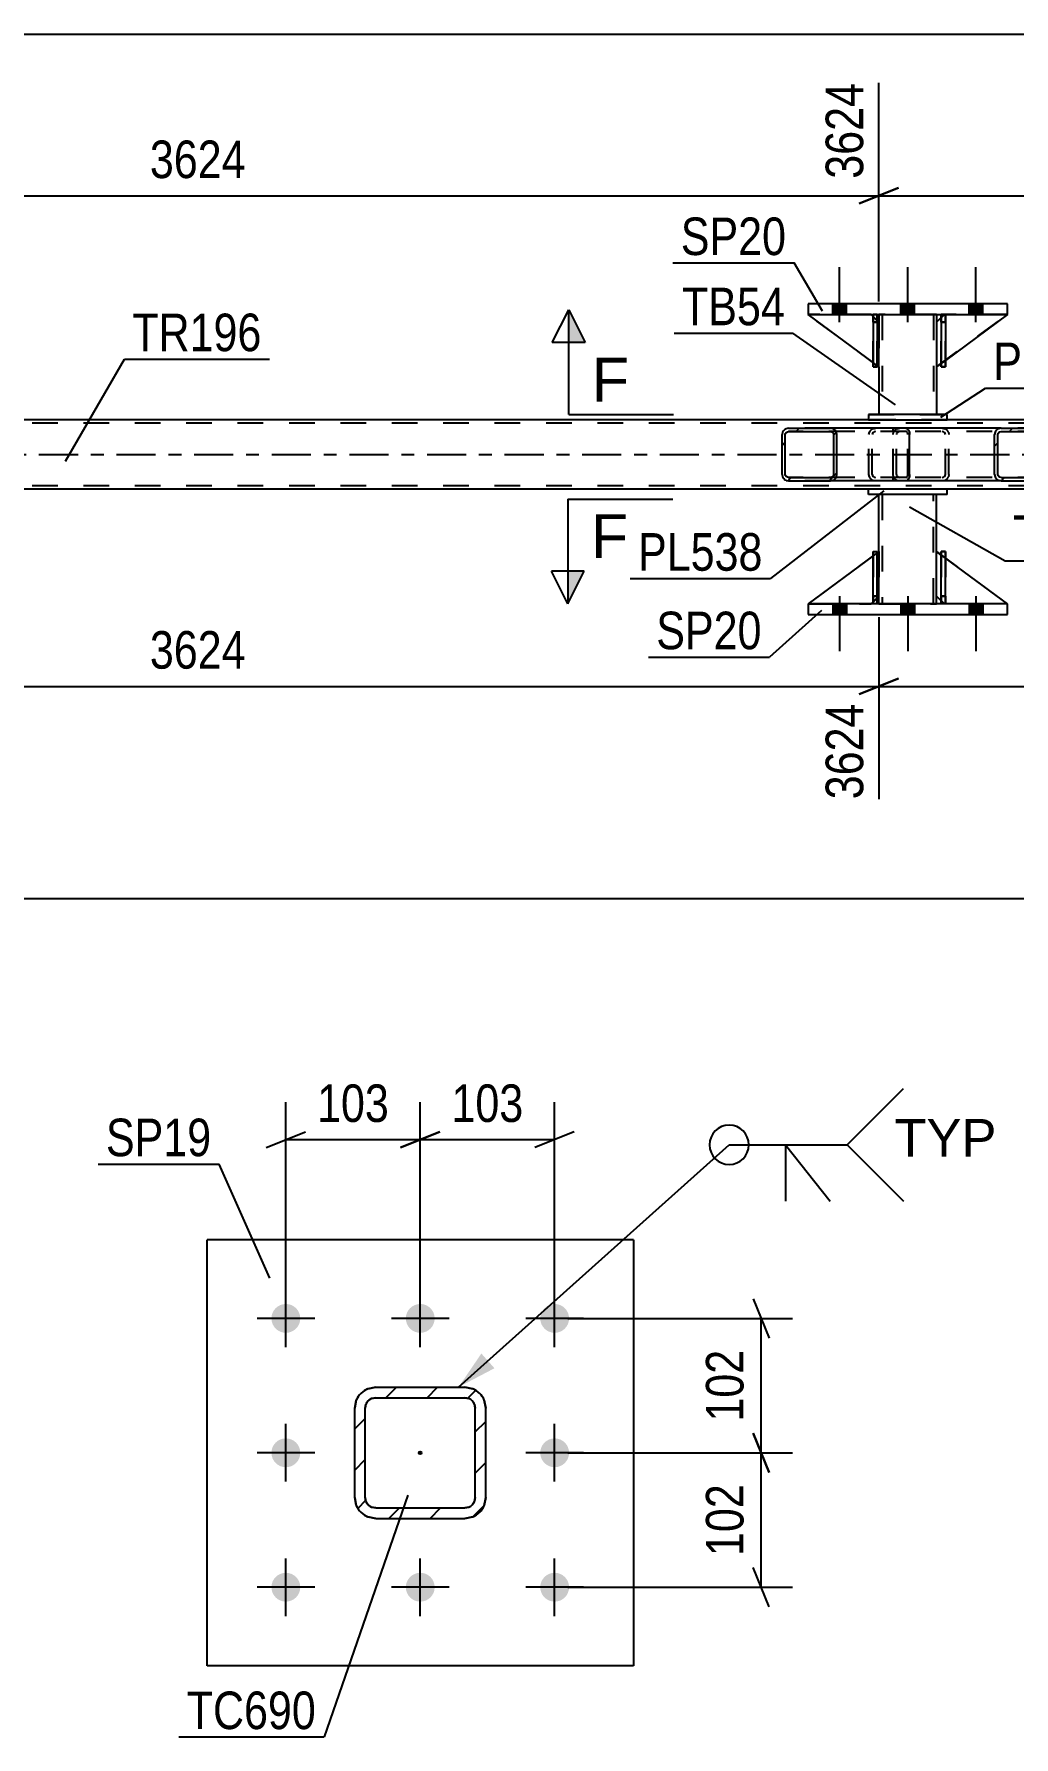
# Model space of a CAD drawing. Header units: millimetres. Extents: x 0 to 841, y 0 to 594.
# Drawn here: x 93.6 to 168.3, y 144.6 to 274.5 of the extents above; entities that cross this region are included whole.
import ezdxf

# ---------------------------------------------------------------- set-up
doc = ezdxf.new("R2010")
doc.units = ezdxf.units.MM
doc.linetypes.add('DXK_LINE_DOT2', pattern=[3.9198, 1.9599, -1.9599])
doc.linetypes.add('DXK_LINE_DOT3', pattern=[5.9187, 2.979, -0.9799, 0.9799, -0.9799])
doc.styles.add('Arial', font='ARIAL.TTF', dxfattribs={"height": 0.2})
doc.styles.add('Arial Narrow', font='ARIALN.TTF', dxfattribs={"height": 0.2})

# ---------------------------------------------------------------- blocks, each defined once
blk = doc.blocks.new('Part-318885195-5683 - 5425')
at = {"color": 7, "linetype": 'DXK_LINE_DOT2'}
for p, q in [((158.04, 235), (152.64, 231)), ((158.04, 231.6), (158.04, 235)), ((158.04, 235), (158.04, 231.6)), ((157.44, 231), (158.04, 231.6)), ((158.04, 231.6), (157.44, 231)), ((158.04, 231.6), (158.04, 231.6)), ((152.64, 231), (157.44, 231))]:
    blk.add_line(p, q, dxfattribs=at)
blk = doc.blocks.new('Part-318885195-5685 - 5425')
at = {"color": 2, "linetype": 'Continuous'}
for p, q in [((157.59, 231), (157.59, 235)), ((157.59, 235), (157.91, 235)), ((157.91, 231), (157.91, 235)), ((157.59, 231), (157.59, 231)), ((157.91, 231), (157.59, 231))]:
    blk.add_line(p, q, dxfattribs=at)
at = {"color": 7, "linetype": 'DXK_LINE_DOT2'}
for p, q in [((157.59, 235), (157.59, 231.6)), ((157.91, 231.6), (157.91, 235)), ((157.59, 231.6), (157.59, 231)), ((157.59, 231.6), (157.91, 231.6)), ((157.91, 231), (157.91, 231.6)), ((157.91, 231), (157.91, 231))]:
    blk.add_line(p, q, dxfattribs=at)
blk = doc.blocks.new('Part-318885195-5540 - 5425')
at = {"linetype": 'Continuous'}
h = blk.add_hatch(dxfattribs=at)
h.set_pattern_fill('', scale=0.7, style=0, pattern_type=0)
h.set_pattern_definition([(45, (171.0746, 244.1008), (-1.57154, 1.57154), [])])
h.paths.add_polyline_path([(171.11, 243.92), (171.07, 244.1), (170.96, 244.26), (170.8, 244.36), (170.6, 244.4), (167.37, 244.4), (167.17, 244.36), (167.01, 244.26), (166.9, 244.1), (166.86, 243.92), (166.86, 240.88), (166.9, 240.69), (167.01, 240.54), (167.17, 240.43), (167.37, 240.4), (170.6, 240.4), (170.8, 240.43), (170.96, 240.54), (171.07, 240.69), (171.11, 240.88)])
h.paths.add_polyline_path([(170.84, 240.79), (170.78, 240.71), (170.7, 240.66), (170.6, 240.64), (167.37, 240.64), (167.27, 240.66), (167.19, 240.71), (167.13, 240.79), (167.11, 240.88), (167.11, 243.92), (167.13, 244.01), (167.19, 244.09), (167.27, 244.14), (167.37, 244.16), (170.6, 244.16), (170.7, 244.14), (170.78, 244.09), (170.84, 244.01), (170.86, 243.92), (170.86, 240.88)])
at = {"color": 7, "linetype": 'DXK_LINE_DOT2'}
for p, q in [((159.44, 244.36), (159.63, 244.4)), ((159.53, 244.14), (159.45, 244.09)), ((159.63, 244.16), (159.53, 244.14)), ((160.11, 244.4), (159.63, 244.4)), ((170.6, 244.16), (159.63, 244.16)), ((162.87, 244.4), (163.06, 244.36)), ((162.96, 244.14), (162.87, 244.16)), ((163.05, 244.09), (162.96, 244.14)), ((170.6, 244.4), (167.37, 244.4)), ((159.12, 243.92), (159.16, 244.1)), ((159.12, 240.88), (159.12, 243.92)), ((159.39, 244.01), (159.38, 243.92)), ((159.38, 240.88), (159.38, 243.92)), ((159.45, 244.09), (159.39, 244.01)), ((163.1, 244.01), (163.05, 244.09)), ((163.12, 243.92), (163.1, 244.01)), ((163.12, 240.88), (163.12, 243.92)), ((163.34, 244.1), (163.38, 243.92)), ((163.38, 240.88), (163.38, 243.92)), ((159.16, 240.69), (159.12, 240.88)), ((159.38, 240.88), (159.39, 240.79)), ((159.39, 240.79), (159.45, 240.71)), ((159.63, 240.4), (159.44, 240.43)), ((159.45, 240.71), (159.53, 240.66)), ((159.53, 240.66), (159.63, 240.64)), ((170.6, 240.64), (159.63, 240.64)), ((160.11, 240.4), (159.63, 240.4)), ((162.87, 240.64), (162.96, 240.66)), ((163.06, 240.43), (162.87, 240.4)), ((162.96, 240.66), (163.05, 240.71)), ((163.05, 240.71), (163.1, 240.79)), ((163.1, 240.79), (163.12, 240.88)), ((163.38, 240.88), (163.34, 240.69)), ((167.37, 240.4), (170.6, 240.4))]:
    blk.add_line(p, q, dxfattribs=at)
at = {"color": 2, "linetype": 'Continuous'}
for p, q in [((167.37, 244.4), (160.11, 244.4)), ((167.37, 244.4), (167.17, 244.36)), ((167.19, 244.09), (167.27, 244.14)), ((167.27, 244.14), (167.37, 244.16)), ((167.37, 244.4), (170.6, 244.4)), ((167.37, 244.16), (170.6, 244.16)), ((170.8, 244.36), (170.6, 244.4)), ((170.6, 244.16), (170.7, 244.14)), ((170.7, 244.14), (170.78, 244.09)), ((166.9, 244.1), (166.86, 243.92)), ((166.86, 240.88), (166.86, 243.92)), ((167.11, 243.92), (167.13, 244.01)), ((167.11, 240.88), (167.11, 243.92)), ((167.13, 244.01), (167.19, 244.09)), ((170.78, 244.09), (170.84, 244.01)), ((170.84, 244.01), (170.86, 243.92)), ((170.86, 240.88), (170.86, 243.92)), ((171.11, 243.92), (171.07, 244.1)), ((171.11, 240.88), (171.11, 243.92)), ((167.37, 240.4), (160.11, 240.4)), ((166.86, 240.88), (166.9, 240.69)), ((167.13, 240.79), (167.11, 240.88)), ((167.19, 240.71), (167.13, 240.79)), ((167.17, 240.43), (167.37, 240.4)), ((167.27, 240.66), (167.19, 240.71)), ((167.37, 240.64), (167.27, 240.66)), ((167.37, 240.64), (170.6, 240.64)), ((167.37, 240.4), (170.6, 240.4)), ((170.7, 240.66), (170.6, 240.64)), ((170.6, 240.4), (170.8, 240.43)), ((170.78, 240.71), (170.7, 240.66)), ((170.84, 240.79), (170.78, 240.71)), ((170.86, 240.88), (170.84, 240.79)), ((171.07, 240.69), (171.11, 240.88))]:
    blk.add_line(p, q, dxfattribs=at)
at = {"color": 7, "linetype": 'DXK_LINE_DOT2'}
for centre, start, end in [((159.61, 243.9), 110.7583, 155.68), ((162.89, 243.9), 24.32, 69.2417), ((159.61, 240.9), 204.32, 249.2417), ((162.89, 240.9), 290.7583, 335.68)]:
    blk.add_arc(centre, 0.496, start, end, dxfattribs=at)
at = {"color": 2, "linetype": 'Continuous'}
for centre, start, end in [((167.35, 243.9), 110.7583, 155.68), ((170.62, 243.9), 24.32, 69.2417), ((167.35, 240.9), 204.32, 249.2417), ((170.62, 240.9), 290.7583, 335.68)]:
    blk.add_arc(centre, 0.496, start, end, dxfattribs=at)
blk = doc.blocks.new('Part-318885195-5659 - 5425')
at = {"color": 2, "linetype": 'Continuous'}
for p, q in [((157.91, 253.08), (157.59, 253.08)), ((157.59, 253.08), (157.59, 249.08)), ((157.91, 253.08), (157.91, 253.08)), ((157.91, 253.08), (157.91, 249.08)), ((157.91, 249.08), (157.59, 249.08))]:
    blk.add_line(p, q, dxfattribs=at)
at = {"color": 7, "linetype": 'DXK_LINE_DOT2'}
for p, q in [((157.59, 252.48), (157.59, 253.08)), ((157.91, 252.48), (157.59, 252.48)), ((157.59, 252.48), (157.59, 249.08)), ((157.91, 252.48), (157.91, 253.08)), ((157.91, 253.08), (157.91, 253.08)), ((157.91, 249.08), (157.91, 252.48))]:
    blk.add_line(p, q, dxfattribs=at)
blk = doc.blocks.new('Bolt-318885195-5491 - 5425')
at = {"linetype": 'Continuous'}
for points in [[(154.52, 253.08), (155.56, 253.08), (155.56, 253.88), (154.52, 253.88)], [(154.52, 253.08), (155.56, 253.08), (155.56, 253.88), (154.52, 253.88)], [(154.52, 253.08), (155.56, 253.08), (155.56, 253.88), (154.52, 253.88)], [(159.72, 253.08), (160.76, 253.08), (160.76, 253.88), (159.72, 253.88)], [(159.72, 253.08), (160.76, 253.08), (160.76, 253.88), (159.72, 253.88)], [(164.92, 253.08), (165.96, 253.08), (165.96, 253.88), (164.92, 253.88)], [(164.92, 253.08), (165.96, 253.08), (165.96, 253.88), (164.92, 253.88)], [(164.92, 253.08), (165.96, 253.08), (165.96, 253.88), (164.92, 253.88)]]:
    blk.add_hatch(color=1, dxfattribs=at).paths.add_polyline_path(points)
at = {"color": 1, "linetype": 'Continuous'}
for p, q in [((155.04, 252.48), (155.04, 256.68)), ((155.04, 252.48), (155.04, 256.68)), ((155.04, 252.48), (155.04, 256.68)), ((160.24, 252.48), (160.24, 256.68)), ((160.24, 252.48), (160.24, 256.68)), ((165.44, 252.48), (165.44, 256.68)), ((165.44, 252.48), (165.44, 256.68)), ((165.44, 252.48), (165.44, 256.68)), ((154.52, 253.08), (154.52, 253.88)), ((154.52, 253.08), (154.52, 253.88)), ((154.52, 253.08), (154.52, 253.88)), ((155.56, 253.08), (155.56, 253.88)), ((155.56, 253.08), (155.56, 253.88)), ((155.56, 253.08), (155.56, 253.88)), ((159.72, 253.08), (159.72, 253.88)), ((159.72, 253.08), (159.72, 253.88)), ((160.76, 253.08), (160.76, 253.88)), ((160.76, 253.08), (160.76, 253.88)), ((164.92, 253.08), (164.92, 253.88)), ((164.92, 253.08), (164.92, 253.88)), ((164.92, 253.08), (164.92, 253.88)), ((165.96, 253.08), (165.96, 253.88)), ((165.96, 253.08), (165.96, 253.88)), ((165.96, 253.08), (165.96, 253.88))]:
    blk.add_line(p, q, dxfattribs=at)
blk = doc.blocks.new('Bolt-318885195-5492 - 5425')
at = {"linetype": 'Continuous'}
for points in [[(155.56, 231), (154.52, 231), (154.52, 230.2), (155.56, 230.2)], [(155.56, 231), (154.52, 231), (154.52, 230.2), (155.56, 230.2)], [(155.56, 231), (154.52, 231), (154.52, 230.2), (155.56, 230.2)], [(160.76, 231), (159.72, 231), (159.72, 230.2), (160.76, 230.2)], [(160.76, 231), (159.72, 231), (159.72, 230.2), (160.76, 230.2)], [(165.96, 231), (164.92, 231), (164.92, 230.2), (165.96, 230.2)], [(165.96, 231), (164.92, 231), (164.92, 230.2), (165.96, 230.2)], [(165.96, 231), (164.92, 231), (164.92, 230.2), (165.96, 230.2)]]:
    blk.add_hatch(color=1, dxfattribs=at).paths.add_polyline_path(points)
at = {"color": 1, "linetype": 'Continuous'}
for p, q in [((155.04, 231.6), (155.04, 227.4)), ((155.04, 231.6), (155.04, 227.4)), ((155.04, 231.6), (155.04, 227.4)), ((160.24, 231.6), (160.24, 227.4)), ((160.24, 231.6), (160.24, 227.4)), ((165.44, 231.6), (165.44, 227.4)), ((165.44, 231.6), (165.44, 227.4)), ((165.44, 231.6), (165.44, 227.4)), ((154.52, 231), (154.52, 230.2)), ((154.52, 231), (154.52, 230.2)), ((154.52, 231), (154.52, 230.2)), ((155.56, 231), (155.56, 230.2)), ((155.56, 231), (155.56, 230.2)), ((155.56, 231), (155.56, 230.2)), ((159.72, 231), (159.72, 230.2)), ((159.72, 231), (159.72, 230.2)), ((160.76, 231), (160.76, 230.2)), ((160.76, 231), (160.76, 230.2)), ((164.92, 231), (164.92, 230.2)), ((164.92, 231), (164.92, 230.2)), ((164.92, 231), (164.92, 230.2)), ((165.96, 231), (165.96, 230.2)), ((165.96, 231), (165.96, 230.2)), ((165.96, 231), (165.96, 230.2))]:
    blk.add_line(p, q, dxfattribs=at)
blk = doc.blocks.new('Part-318885195-5501 - 5425')
at = {"color": 2, "linetype": 'Continuous'}
for p, q in [((157.24, 245.04), (64.39, 245.04)), ((327.5, 245.04), (163.24, 245.04)), ((157.24, 239.76), (64.39, 239.76)), ((327.5, 239.76), (163.24, 239.76))]:
    blk.add_line(p, q, dxfattribs=at)
at = {"color": 7, "linetype": 'DXK_LINE_DOT2'}
for p, q in [((726.5, 244.8), (64.39, 244.8)), ((163.24, 245.04), (157.24, 245.04)), ((726.5, 240), (64.39, 240)), ((163.24, 239.76), (157.24, 239.76))]:
    blk.add_line(p, q, dxfattribs=at)
at = {"color": 7, "linetype": 'DXK_LINE_DOT3'}
blk.add_line((64.39, 242.4), (726.5, 242.4), dxfattribs=at)
blk = doc.blocks.new('Part-318885195-5661 - 5425')
at = {"color": 7, "linetype": 'DXK_LINE_DOT2'}
for p, q in [((157.59, 252.48), (157.59, 253.08)), ((157.59, 253.08), (157.59, 253.08)), ((157.59, 253.08), (157.59, 249.08)), ((157.91, 253.08), (157.59, 253.08)), ((157.59, 249.08), (157.59, 252.48)), ((157.59, 252.48), (157.91, 252.48)), ((157.91, 252.48), (157.91, 253.08)), ((157.91, 249.08), (157.91, 253.08)), ((157.91, 252.48), (157.91, 249.08)), ((157.59, 249.08), (157.91, 249.08))]:
    blk.add_line(p, q, dxfattribs=at)
blk = doc.blocks.new('Part-318885195-5655 - 5425')
at = {"color": 7, "linetype": 'DXK_LINE_DOT2'}
for p, q in [((163.04, 253.08), (162.44, 252.48)), ((162.44, 249.08), (167.84, 253.08)), ((162.44, 252.48), (162.44, 249.08)), ((167.84, 253.08), (163.04, 253.08))]:
    blk.add_line(p, q, dxfattribs=at)
blk = doc.blocks.new('Part-318885195-5541 - 5425')
at = {"linetype": 'Continuous'}
h = blk.add_hatch(dxfattribs=at)
h.set_pattern_fill('', scale=0.7, style=0, pattern_type=0)
h.set_pattern_definition([(45, (154.8004, 244.1008), (-1.57154, 1.57154), [])])
h.paths.add_polyline_path([(154.84, 243.92), (154.8, 244.1), (154.69, 244.26), (154.53, 244.36), (154.34, 244.4), (151.15, 244.4), (150.96, 244.36), (150.8, 244.26), (150.69, 244.1), (150.65, 243.92), (150.65, 240.88), (150.69, 240.69), (150.8, 240.54), (150.96, 240.43), (151.15, 240.4), (154.34, 240.4), (154.53, 240.43), (154.69, 240.54), (154.8, 240.69), (154.84, 240.88)])
h.paths.add_polyline_path([(154.57, 240.79), (154.51, 240.71), (154.43, 240.66), (154.34, 240.64), (151.15, 240.64), (151.06, 240.66), (150.97, 240.71), (150.92, 240.79), (150.9, 240.88), (150.9, 243.92), (150.92, 244.01), (150.97, 244.09), (151.06, 244.14), (151.15, 244.16), (154.34, 244.16), (154.43, 244.14), (154.51, 244.09), (154.57, 244.01), (154.59, 243.92), (154.59, 240.88)])
at = {"color": 2, "linetype": 'Continuous'}
for p, q in [((151.15, 244.4), (150.96, 244.36)), ((150.97, 244.09), (151.06, 244.14)), ((151.06, 244.14), (151.15, 244.16)), ((151.15, 244.4), (154.34, 244.4)), ((151.15, 244.16), (154.34, 244.16)), ((160.11, 244.4), (154.34, 244.4)), ((154.53, 244.36), (154.34, 244.4)), ((154.34, 244.16), (154.43, 244.14)), ((154.43, 244.14), (154.51, 244.09)), ((160.11, 244.4), (160.22, 244.36)), ((160.22, 244.36), (160.3, 244.26)), ((160.3, 244.26), (160.36, 244.1)), ((150.69, 244.1), (150.65, 243.92)), ((150.65, 240.88), (150.65, 243.92)), ((150.9, 243.92), (150.92, 244.01)), ((150.9, 240.88), (150.9, 243.92)), ((150.92, 244.01), (150.97, 244.09)), ((154.51, 244.09), (154.57, 244.01)), ((154.57, 244.01), (154.59, 243.92)), ((154.59, 240.88), (154.59, 243.92)), ((154.84, 243.92), (154.8, 244.1)), ((154.84, 240.88), (154.84, 243.92)), ((160.36, 244.1), (160.38, 243.92)), ((160.38, 240.88), (160.38, 243.92)), ((150.65, 240.88), (150.69, 240.69)), ((150.92, 240.79), (150.9, 240.88)), ((150.97, 240.71), (150.92, 240.79)), ((150.96, 240.43), (151.15, 240.4)), ((151.06, 240.66), (150.97, 240.71)), ((151.15, 240.64), (151.06, 240.66)), ((151.15, 240.64), (154.34, 240.64)), ((151.15, 240.4), (154.34, 240.4)), ((154.43, 240.66), (154.34, 240.64)), ((154.34, 240.4), (154.53, 240.43)), ((160.11, 240.4), (154.34, 240.4)), ((154.51, 240.71), (154.43, 240.66)), ((154.57, 240.79), (154.51, 240.71)), ((154.59, 240.88), (154.57, 240.79)), ((154.8, 240.69), (154.84, 240.88)), ((160.22, 240.43), (160.11, 240.4)), ((160.3, 240.54), (160.22, 240.43)), ((160.36, 240.69), (160.3, 240.54)), ((160.38, 240.88), (160.36, 240.69))]:
    blk.add_line(p, q, dxfattribs=at)
at = {"color": 7, "linetype": 'DXK_LINE_DOT2'}
for p, q in [((154.34, 244.4), (151.15, 244.4)), ((160.11, 244.16), (151.15, 244.16)), ((157.59, 244.36), (157.78, 244.4)), ((157.68, 244.14), (157.6, 244.09)), ((157.78, 244.16), (157.68, 244.14)), ((159.12, 244.16), (159.12, 244.4)), ((160.16, 244.14), (160.11, 244.16)), ((160.21, 244.09), (160.16, 244.14)), ((157.27, 243.92), (157.31, 244.1)), ((157.27, 240.88), (157.27, 243.92)), ((157.55, 244.01), (157.53, 243.92)), ((157.53, 240.88), (157.53, 243.92)), ((157.6, 244.09), (157.55, 244.01)), ((160.24, 244.01), (160.21, 244.09)), ((160.25, 243.92), (160.24, 244.01)), ((160.25, 240.88), (160.25, 243.92)), ((160.11, 240.64), (151.15, 240.64)), ((154.34, 240.4), (151.15, 240.4)), ((157.31, 240.69), (157.27, 240.88)), ((157.53, 240.88), (157.55, 240.79)), ((157.55, 240.79), (157.6, 240.71)), ((157.78, 240.4), (157.59, 240.43)), ((157.6, 240.71), (157.68, 240.66)), ((157.68, 240.66), (157.78, 240.64)), ((159.12, 240.4), (159.12, 240.64)), ((160.11, 240.64), (160.16, 240.66)), ((160.16, 240.66), (160.21, 240.71)), ((160.21, 240.71), (160.24, 240.79)), ((160.24, 240.79), (160.25, 240.88))]:
    blk.add_line(p, q, dxfattribs=at)
at = {"color": 2, "linetype": 'Continuous'}
for centre, start, end in [((151.14, 243.9), 111.1941, 156.1506), ((154.35, 243.9), 23.8494, 68.8059), ((151.14, 240.89), 203.8494, 248.8059), ((154.35, 240.89), 291.1941, 336.1506)]:
    blk.add_arc(centre, 0.492, start, end, dxfattribs=at)
at = {"color": 7, "linetype": 'DXK_LINE_DOT2'}
for centre, start, end in [((157.76, 243.9), 111.1941, 156.1506), ((157.76, 240.89), 203.8494, 248.8059)]:
    blk.add_arc(centre, 0.492, start, end, dxfattribs=at)
blk = doc.blocks.new('Part-318885195-5628 - 5425')
at = {"color": 2, "linetype": 'Continuous'}
for p, q in [((163.24, 245.44), (157.24, 245.44)), ((157.24, 245.44), (157.24, 245.04)), ((157.24, 245.04), (163.24, 245.04)), ((163.24, 245.04), (163.24, 245.44))]:
    blk.add_line(p, q, dxfattribs=at)
at = {"color": 7, "linetype": 'DXK_LINE_DOT2'}
for p, q in [((157.24, 245.44), (163.24, 245.44)), ((157.24, 245.04), (163.24, 245.04))]:
    blk.add_line(p, q, dxfattribs=at)
blk = doc.blocks.new('Part-318885195-5633 - 5425')
at = {"color": 2, "linetype": 'Continuous'}
for p, q in [((158.04, 253.08), (158.04, 252.48)), ((162.44, 253.08), (162.44, 252.48)), ((158.04, 249.08), (158.04, 245.44)), ((162.44, 249.08), (162.44, 245.44))]:
    blk.add_line(p, q, dxfattribs=at)
at = {"color": 7, "linetype": 'DXK_LINE_DOT2'}
for p, q in [((162.44, 253.08), (158.04, 253.08)), ((158.04, 252.48), (158.04, 249.08)), ((158.28, 253.08), (158.28, 245.44)), ((162.2, 253.08), (162.2, 245.44)), ((162.44, 252.48), (162.44, 249.08)), ((162.44, 245.44), (158.04, 245.44))]:
    blk.add_line(p, q, dxfattribs=at)
blk = doc.blocks.new('Part-318885195-5652 - 5425')
at = {"color": 7, "linetype": 'DXK_LINE_DOT2'}
for p, q in [((163.11, 235), (162.79, 235)), ((162.79, 231.6), (162.79, 235)), ((162.79, 235), (162.79, 231)), ((163.11, 235), (163.11, 231.6)), ((163.11, 231), (163.11, 235)), ((163.11, 231.6), (162.79, 231.6)), ((162.79, 231), (162.79, 231.6)), ((163.11, 231.6), (163.11, 231)), ((163.11, 231), (162.79, 231)), ((163.11, 231), (163.11, 231))]:
    blk.add_line(p, q, dxfattribs=at)
blk = doc.blocks.new('Part-318885195-5653 - 5425')
at = {"color": 7, "linetype": 'DXK_LINE_DOT2'}
for p, q in [((157.59, 235), (157.91, 235)), ((157.59, 231.6), (157.59, 235)), ((157.59, 235), (157.59, 231)), ((157.91, 235), (157.91, 231.6)), ((157.91, 231), (157.91, 234.9)), ((157.91, 231.6), (157.59, 231.6)), ((157.59, 231), (157.59, 231.6)), ((157.91, 231.6), (157.91, 231)), ((157.91, 231), (157.59, 231)), ((157.91, 231), (157.91, 231))]:
    blk.add_line(p, q, dxfattribs=at)
blk = doc.blocks.new('Part-318885195-5654 - 5425')
at = {"color": 2, "linetype": 'Continuous'}
for p, q in [((162.79, 252.83), (162.44, 252.48)), ((162.44, 252.48), (162.44, 249.08)), ((167.84, 253.08), (163.11, 249.58)), ((162.79, 249.34), (162.44, 249.08))]:
    blk.add_line(p, q, dxfattribs=at)
at = {"color": 7, "linetype": 'DXK_LINE_DOT2'}
for p, q in [((163.04, 253.08), (162.79, 252.83)), ((167.84, 253.08), (163.04, 253.08)), ((163.11, 249.58), (162.79, 249.34))]:
    blk.add_line(p, q, dxfattribs=at)
blk = doc.blocks.new('Part-318885195-5656 - 5425')
at = {"color": 2, "linetype": 'Continuous'}
for p, q in [((157.59, 249.41), (152.64, 253.08)), ((157.59, 252.92), (157.44, 253.08)), ((158.04, 252.48), (157.91, 252.6)), ((158.04, 252.48), (158.04, 252.48)), ((158.04, 249.08), (158.04, 252.48)), ((157.91, 249.17), (158.04, 249.08)), ((158.04, 249.08), (158.04, 249.08))]:
    blk.add_line(p, q, dxfattribs=at)
at = {"color": 7, "linetype": 'DXK_LINE_DOT2'}
for p, q in [((157.44, 253.08), (152.64, 253.08)), ((157.44, 253.08), (158.04, 252.48)), ((157.91, 252.6), (157.59, 252.92)), ((158.04, 252.48), (158.04, 249.08)), ((157.91, 249.17), (157.59, 249.41))]:
    blk.add_line(p, q, dxfattribs=at)
blk = doc.blocks.new('Part-318885195-5657 - 5425')
at = {"color": 7, "linetype": 'DXK_LINE_DOT2'}
for p, q in [((158.04, 249.08), (152.64, 253.08)), ((152.64, 253.08), (157.44, 253.08)), ((157.44, 253.08), (158.04, 252.48)), ((158.04, 252.48), (157.44, 253.08)), ((158.04, 252.48), (158.04, 249.08)), ((158.04, 252.48), (158.04, 252.48)), ((158.04, 252.48), (158.04, 249.08))]:
    blk.add_line(p, q, dxfattribs=at)
blk = doc.blocks.new('Part-318885195-5658 - 5425')
at = {"color": 2, "linetype": 'Continuous'}
for p, q in [((163.11, 253.08), (162.79, 253.08)), ((162.79, 253.08), (162.79, 249.08)), ((163.11, 253.08), (163.11, 253.08)), ((163.11, 253.08), (163.11, 249.08)), ((163.11, 249.08), (162.79, 249.08))]:
    blk.add_line(p, q, dxfattribs=at)
at = {"color": 7, "linetype": 'DXK_LINE_DOT2'}
for p, q in [((162.79, 252.48), (162.79, 253.08)), ((163.11, 252.48), (162.79, 252.48)), ((162.79, 252.48), (162.79, 249.08)), ((163.11, 252.48), (163.11, 253.08)), ((163.11, 253.08), (163.11, 253.08)), ((163.11, 249.08), (163.11, 252.48))]:
    blk.add_line(p, q, dxfattribs=at)
blk = doc.blocks.new('Part-318885195-5660 - 5425')
at = {"color": 7, "linetype": 'DXK_LINE_DOT2'}
for p, q in [((162.79, 252.48), (162.79, 253.08)), ((162.79, 253.08), (162.79, 253.08)), ((162.79, 253.08), (162.79, 249.08)), ((163.11, 253.08), (162.79, 253.08)), ((162.79, 249.08), (162.79, 252.48)), ((162.79, 252.48), (163.11, 252.48)), ((163.11, 252.48), (163.11, 253.08)), ((163.11, 249.08), (163.11, 253.08)), ((163.11, 252.48), (163.11, 249.08)), ((162.79, 249.08), (163.11, 249.08))]:
    blk.add_line(p, q, dxfattribs=at)
blk = doc.blocks.new('Part-318885195-5666 - 5425')
at = {"color": 2, "linetype": 'Continuous'}
for p, q in [((158.04, 235), (158.04, 239.36)), ((162.44, 235), (162.44, 239.36)), ((158.04, 231), (158.04, 231.6)), ((162.44, 231), (162.44, 231.6))]:
    blk.add_line(p, q, dxfattribs=at)
at = {"color": 7, "linetype": 'DXK_LINE_DOT2'}
for p, q in [((162.44, 239.36), (158.04, 239.36)), ((158.28, 239.36), (158.28, 231)), ((162.2, 231), (162.2, 239.36)), ((158.04, 231.6), (158.04, 235)), ((162.44, 231.6), (162.44, 235)), ((158.04, 231), (162.44, 231))]:
    blk.add_line(p, q, dxfattribs=at)
blk = doc.blocks.new('Part-318885195-5671 - 5425')
at = {"color": 2, "linetype": 'Continuous'}
for p, q in [((163.24, 239.76), (157.24, 239.76)), ((157.24, 239.36), (157.24, 239.76)), ((163.24, 239.36), (157.24, 239.36)), ((163.24, 239.36), (163.24, 239.76))]:
    blk.add_line(p, q, dxfattribs=at)
blk = doc.blocks.new('Part-318885195-5674 - 5425')
at = {"color": 2, "linetype": 'Continuous'}
for p, q in [((162.44, 231.6), (162.44, 235)), ((162.79, 234.73), (162.44, 235)), ((167.84, 231), (163.11, 234.5)), ((162.79, 231.24), (162.44, 231.6))]:
    blk.add_line(p, q, dxfattribs=at)
at = {"color": 7, "linetype": 'DXK_LINE_DOT2'}
for p, q in [((163.11, 234.5), (162.79, 234.73)), ((163.04, 231), (162.79, 231.24)), ((167.84, 231), (163.04, 231)), ((167.84, 231), (167.84, 231)), ((167.84, 231), (167.84, 231))]:
    blk.add_line(p, q, dxfattribs=at)
blk = doc.blocks.new('Part-318885195-5677 - 5425')
at = {"color": 7, "linetype": 'DXK_LINE_DOT2'}
for p, q in [((162.44, 231.6), (162.44, 235)), ((162.44, 235), (167.84, 231)), ((163.04, 231), (162.44, 231.6)), ((167.84, 231), (163.04, 231))]:
    blk.add_line(p, q, dxfattribs=at)
blk = doc.blocks.new('Part-318885195-5680 - 5425')
at = {"color": 2, "linetype": 'Continuous'}
for p, q in [((157.59, 234.67), (152.64, 231)), ((158.04, 235), (157.91, 234.9)), ((158.04, 231.6), (158.04, 235)), ((158.04, 231.6), (157.91, 231.47)), ((158.04, 231.6), (158.04, 231.6)), ((157.59, 231.15), (157.44, 231))]:
    blk.add_line(p, q, dxfattribs=at)
at = {"color": 7, "linetype": 'DXK_LINE_DOT2'}
for p, q in [((157.91, 234.9), (157.59, 234.67)), ((158.04, 231.6), (158.04, 235)), ((158.04, 231.6), (157.44, 231)), ((157.91, 231.47), (157.59, 231.15)), ((152.64, 231), (157.44, 231))]:
    blk.add_line(p, q, dxfattribs=at)
blk = doc.blocks.new('Part-318885195-5684 - 5425')
at = {"color": 2, "linetype": 'Continuous'}
for p, q in [((162.79, 231), (162.79, 235)), ((162.79, 235), (163.11, 235)), ((163.11, 231), (163.11, 235)), ((162.79, 231), (162.79, 231)), ((163.11, 231), (162.79, 231))]:
    blk.add_line(p, q, dxfattribs=at)
at = {"color": 7, "linetype": 'DXK_LINE_DOT2'}
for p, q in [((162.79, 235), (162.79, 231.6)), ((163.11, 231.6), (163.11, 235)), ((162.79, 231.6), (162.79, 231)), ((162.79, 231.6), (163.11, 231.6)), ((163.11, 231), (163.11, 231.6)), ((163.11, 231), (163.11, 231))]:
    blk.add_line(p, q, dxfattribs=at)
blk = doc.blocks.new('Part-318885195-5719 - 5425')
at = {"color": 2, "linetype": 'Continuous'}
for p, q in [((152.64, 231), (152.64, 230.2)), ((167.84, 231), (152.64, 231)), ((152.64, 230.2), (167.84, 230.2)), ((167.84, 230.2), (167.84, 231))]:
    blk.add_line(p, q, dxfattribs=at)
blk = doc.blocks.new('Part-318885195-5724 - 5425')
at = {"color": 2, "linetype": 'Continuous'}
for p, q in [((167.84, 253.88), (152.64, 253.88)), ((152.64, 253.88), (152.64, 253.08)), ((167.84, 253.08), (167.84, 253.88)), ((152.64, 253.08), (167.84, 253.08))]:
    blk.add_line(p, q, dxfattribs=at)
blk = doc.blocks.new('Bolt-318885195-6182 - 6169')
at = {"linetype": 'Continuous'}
for points in [[(112.81, 175.42, -1), (112.81, 177.62, -1)], [(123.06, 175.42, -1), (123.06, 177.62, -1)], [(133.31, 175.42, -1), (133.31, 177.62, -1)], [(112.81, 165.17, -1), (112.81, 167.37, -1)], [(133.31, 165.17, -1), (133.31, 167.37, -1)], [(112.81, 154.92, -1), (112.81, 157.12, -1)], [(123.06, 154.92, -1), (123.06, 157.12, -1)], [(133.31, 154.92, -1), (133.31, 157.12, -1)]]:
    blk.add_hatch(color=1, dxfattribs=at).paths.add_polyline_path(points)
at = {"color": 1, "linetype": 'Continuous'}
for p, q in [((112.81, 174.32), (112.81, 178.72)), ((123.06, 174.32), (123.06, 178.72)), ((133.31, 174.32), (133.31, 178.72)), ((115.01, 176.52), (110.61, 176.52)), ((125.26, 176.52), (120.86, 176.52)), ((135.51, 176.52), (131.11, 176.52)), ((112.81, 164.07), (112.81, 168.47)), ((133.31, 164.07), (133.31, 168.47)), ((115.01, 166.27), (110.61, 166.27)), ((135.51, 166.27), (131.11, 166.27)), ((112.81, 153.82), (112.81, 158.22)), ((123.06, 153.82), (123.06, 158.22)), ((133.31, 153.82), (133.31, 158.22)), ((115.01, 156.02), (110.61, 156.02)), ((125.26, 156.02), (120.86, 156.02)), ((135.51, 156.02), (131.11, 156.02))]:
    blk.add_line(p, q, dxfattribs=at)
blk = doc.blocks.new('Part-318885195-6179 - 6169')
at = {"linetype": 'Continuous'}
h = blk.add_hatch(dxfattribs=at)
h.set_pattern_fill('', scale=0.7, style=0, pattern_type=0)
h.set_pattern_definition([(45, (127.0727, 161.3889), (-1.57154, 1.57154), [])])
h.paths.add_polyline_path([(126.46, 161.27), (127.07, 161.39), (127.59, 161.74), (127.94, 162.25), (128.06, 162.87), (128.06, 169.67), (127.94, 170.28), (127.59, 170.8), (127.07, 171.15), (126.46, 171.27), (119.66, 171.27), (119.05, 171.15), (118.53, 170.8), (118.18, 170.28), (118.06, 169.67), (118.06, 162.87), (118.18, 162.25), (118.53, 161.74), (119.05, 161.39), (119.66, 161.27)])
h.paths.add_polyline_path([(119.66, 162.07), (119.35, 162.13), (119.09, 162.3), (118.92, 162.56), (118.86, 162.87), (118.86, 169.67), (118.92, 169.97), (119.09, 170.23), (119.35, 170.41), (119.66, 170.47), (126.46, 170.47), (126.77, 170.41), (127.03, 170.23), (127.2, 169.97), (127.26, 169.67), (127.26, 162.87), (127.2, 162.56), (127.03, 162.3), (126.77, 162.13), (126.46, 162.07)])
blk.add_hatch(color=30, dxfattribs=at).paths.add_polyline_path([(123.06, 166.17, -1), (123.06, 166.37, -1)])
at = {"color": 7, "linetype": 'DXK_LINE_DOT2'}
for p, q in [((118.06, 169.67), (118.18, 170.28)), ((119.05, 171.15), (119.66, 171.27)), ((119.66, 170.47), (119.35, 170.41)), ((119.66, 171.27), (126.46, 171.27)), ((119.66, 170.47), (126.46, 170.47)), ((126.46, 171.27), (127.07, 171.15)), ((126.77, 170.41), (126.46, 170.47)), ((127.94, 170.28), (128.06, 169.67)), ((118.06, 162.87), (118.06, 169.67)), ((118.92, 169.97), (118.86, 169.67)), ((118.86, 162.87), (118.86, 169.67)), ((127.26, 169.67), (127.2, 169.97)), ((127.26, 162.87), (127.26, 169.67)), ((128.06, 162.87), (128.06, 169.67)), ((118.18, 162.25), (118.06, 162.87)), ((118.86, 162.87), (118.92, 162.56)), ((127.2, 162.56), (127.26, 162.87)), ((128.06, 162.87), (127.94, 162.25)), ((119.66, 161.27), (119.05, 161.39)), ((119.35, 162.13), (119.66, 162.07)), ((119.66, 162.07), (126.46, 162.07)), ((119.66, 161.27), (126.46, 161.27)), ((126.46, 162.07), (126.77, 162.13)), ((127.07, 161.39), (126.46, 161.27))]:
    blk.add_line(p, q, dxfattribs=at)
at = {"color": 2, "linetype": 'Continuous'}
for p, q in [((118.18, 170.28), (118.06, 169.67)), ((119.66, 171.27), (119.05, 171.15)), ((119.35, 170.41), (119.66, 170.47)), ((119.66, 171.27), (126.46, 171.27)), ((119.66, 170.47), (126.46, 170.47)), ((127.07, 171.15), (126.46, 171.27)), ((126.46, 170.47), (126.77, 170.41)), ((128.06, 169.67), (127.94, 170.28)), ((118.06, 162.87), (118.06, 169.67)), ((118.86, 169.67), (118.92, 169.97)), ((118.86, 162.87), (118.86, 169.67)), ((127.2, 169.97), (127.26, 169.67)), ((127.26, 162.87), (127.26, 169.67)), ((128.06, 162.87), (128.06, 169.67)), ((118.06, 162.87), (118.18, 162.25)), ((118.92, 162.56), (118.86, 162.87)), ((127.26, 162.87), (127.2, 162.56)), ((127.94, 162.25), (128.06, 162.87)), ((119.05, 161.39), (119.66, 161.27)), ((119.66, 162.07), (119.35, 162.13)), ((119.66, 162.07), (126.46, 162.07)), ((119.66, 161.27), (126.46, 161.27)), ((126.77, 162.13), (126.46, 162.07)), ((126.46, 161.27), (127.07, 161.39))]:
    blk.add_line(p, q, dxfattribs=at)
at = {"color": 7, "linetype": 'DXK_LINE_DOT3'}
blk.add_line((123.06, 166.27), (123.06, 166.27), dxfattribs=at)
at = {"color": 30, "linetype": 'DXK_LINE_DOT3'}
blk.add_line((123.06, 166.27), (123.06, 166.27), dxfattribs=at)
at = {"color": 30, "linetype": 'Continuous'}
blk.add_circle((123.06, 166.27), 0.1, dxfattribs=at)
at = {"color": 7, "linetype": 'DXK_LINE_DOT2'}
for centre, radius, start, end in [((119.66, 169.67), 1.6, 112.5, 157.5), ((119.66, 169.67), 0.8, 112.5, 157.5), ((126.46, 169.67), 0.8, 22.5, 67.5), ((126.46, 169.67), 1.6, 22.5, 67.5), ((119.66, 162.87), 0.8, 202.5, 247.5), ((126.46, 162.87), 0.8, 292.5, 337.5), ((119.66, 162.87), 1.6, 202.5, 247.5), ((126.46, 162.87), 1.6, 292.5, 337.5)]:
    blk.add_arc(centre, radius, start, end, dxfattribs=at)
at = {"color": 2, "linetype": 'Continuous'}
for centre, radius, start, end in [((119.66, 169.67), 1.6, 112.5, 157.5), ((119.66, 169.67), 0.8, 112.5, 157.5), ((126.46, 169.67), 0.8, 22.5, 67.5), ((126.46, 169.67), 1.6, 22.5, 67.5), ((119.66, 162.87), 0.8, 202.5, 247.5), ((126.46, 162.87), 0.8, 292.5, 337.5), ((119.66, 162.87), 1.6, 202.5, 247.5), ((126.46, 162.87), 1.6, 292.5, 337.5)]:
    blk.add_arc(centre, radius, start, end, dxfattribs=at)
blk = doc.blocks.new('Part-318885195-6332 - 6169')
at = {"color": 2, "linetype": 'Continuous'}
for p, q in [((139.31, 182.52), (106.81, 182.52)), ((106.81, 150.02), (106.81, 182.52)), ((139.31, 182.52), (139.31, 150.02)), ((139.31, 150.02), (106.81, 150.02))]:
    blk.add_line(p, q, dxfattribs=at)
blk = doc.blocks.new('StraightDimension-318885195-5860 - 5425')
at = {"color": 7, "linetype": 'Continuous'}
blk.add_line((53.53, 208.55), (737.36, 208.55), dxfattribs=at)
blk = doc.blocks.new('StraightDimension-318885195-5882 - 5425')
at = {"color": 7, "linetype": 'Continuous'}
for p, q in [((158.04, 254.08), (158.04, 270.74)), ((328.3, 254.08), (328.3, 270.74)), ((159.54, 262.73), (156.54, 261.53)), ((326.8, 261.53), (329.8, 262.73)), ((158.04, 262.13), (328.3, 262.13))]:
    blk.add_line(p, q, dxfattribs=at)
at = {"color": 0}
blk.add_wipeout([(247.43, 262.88), (247.43, 267.08), (238.91, 267.08), (238.91, 262.88)], dxfattribs=at)
at = {"color": 3, "style": 'Arial Narrow'}
blk.add_text('4257', height=2.863, dxfattribs=at).set_placement((239.51, 263.48))
at = {"color": 0, "linetype": 'Continuous'}
blk.add_wipeout([(327.7, 271.34), (323.5, 271.34), (323.5, 262.83), (327.7, 262.83)], dxfattribs=at)
at = {"color": 3, "linetype": 'Continuous', "style": 'Arial Narrow'}
blk.add_text('7881', height=2.863, rotation=90.0002, dxfattribs=at).set_placement((327.1, 263.43))
blk = doc.blocks.new('StraightDimension-318885195-5761 - 5425')
at = {"color": 7, "linetype": 'Continuous'}
blk.add_line((54.17, 274.46), (736.72, 274.46), dxfattribs=at)
blk = doc.blocks.new('StraightDimension-318885195-5888 - 5425')
at = {"color": 7, "linetype": 'Continuous'}
for p, q in [((158.04, 254.08), (158.04, 270.74)), ((54.17, 240.76), (54.17, 265.26)), ((55.67, 262.73), (52.67, 261.53)), ((156.54, 261.53), (159.54, 262.73)), ((54.17, 262.13), (158.04, 262.13))]:
    blk.add_line(p, q, dxfattribs=at)
at = {"color": 0}
blk.add_wipeout([(110.36, 262.88), (110.36, 267.08), (101.84, 267.08), (101.84, 262.88)], dxfattribs=at)
at = {"color": 3, "style": 'Arial Narrow'}
blk.add_text('3624', height=2.863, dxfattribs=at).set_placement((102.44, 263.48))
at = {"color": 0, "linetype": 'Continuous'}
for points in [[(157.44, 271.34), (153.24, 271.34), (153.24, 262.83), (157.44, 262.83)], [(53.57, 265.86), (49.37, 265.86), (49.37, 262.83), (53.57, 262.83)]]:
    blk.add_wipeout(points, dxfattribs=at)
at = {"color": 3, "linetype": 'Continuous', "style": 'Arial Narrow'}
for s, height, p in [('3624', 2.863, (156.84, 263.43)), ('0', 2.86, (52.97, 263.43))]:
    blk.add_text(s, height=height, rotation=90.0002, dxfattribs=at).set_placement(p)
blk = doc.blocks.new('StraightDimension-318885195-19427 - 5425')
at = {"color": 7, "linetype": 'Continuous'}
for p, q in [((158.04, 230), (158.04, 216.11)), ((328.3, 230), (328.3, 216.11)), ((159.54, 225.32), (156.54, 224.12)), ((158.04, 224.72), (328.3, 224.72)), ((326.8, 224.12), (329.8, 225.32))]:
    blk.add_line(p, q, dxfattribs=at)
at = {"color": 0}
blk.add_wipeout([(247.43, 225.47), (247.43, 229.67), (238.91, 229.67), (238.91, 225.47)], dxfattribs=at)
at = {"color": 3, "style": 'Arial Narrow'}
blk.add_text('4257', height=2.863, dxfattribs=at).set_placement((239.51, 226.07))
at = {"color": 0, "linetype": 'Continuous'}
blk.add_wipeout([(327.7, 224.02), (323.5, 224.02), (323.5, 215.51), (327.7, 215.51)], dxfattribs=at)
at = {"color": 3, "linetype": 'Continuous', "style": 'Arial Narrow'}
blk.add_text('7881', height=2.863, rotation=90.0002, dxfattribs=at).set_placement((327.1, 216.11))
blk = doc.blocks.new('StraightDimension-318885195-19428 - 5425')
at = {"color": 7, "linetype": 'Continuous'}
for p, q in [((54.17, 244.04), (54.17, 221.59)), ((158.04, 230), (158.04, 216.11)), ((55.67, 225.32), (52.67, 224.12)), ((54.17, 224.72), (158.04, 224.72)), ((156.54, 224.12), (159.54, 225.32))]:
    blk.add_line(p, q, dxfattribs=at)
at = {"color": 0}
blk.add_wipeout([(110.36, 225.47), (110.36, 229.67), (101.84, 229.67), (101.84, 225.47)], dxfattribs=at)
at = {"color": 3, "style": 'Arial Narrow'}
blk.add_text('3624', height=2.863, dxfattribs=at).set_placement((102.44, 226.07))
at = {"color": 0, "linetype": 'Continuous'}
for points in [[(53.57, 224.02), (49.37, 224.02), (49.37, 220.99), (53.57, 220.99)], [(157.44, 224.02), (153.24, 224.02), (153.24, 215.51), (157.44, 215.51)]]:
    blk.add_wipeout(points, dxfattribs=at)
at = {"color": 3, "linetype": 'Continuous', "style": 'Arial Narrow'}
for s, height, p in [('0', 2.86, (52.97, 221.59)), ('3624', 2.863, (156.84, 216.11))]:
    blk.add_text(s, height=height, rotation=90.0002, dxfattribs=at).set_placement(p)
blk = doc.blocks.new('StraightDimension-318885195-17605 - 6169')
at = {"color": 7, "linetype": 'Continuous'}
for p, q in [((148.46, 167.77), (149.66, 164.77)), ((134.31, 166.27), (151.46, 166.27)), ((149.06, 156.02), (149.06, 166.27)), ((149.66, 154.52), (148.46, 157.52)), ((134.31, 156.02), (151.46, 156.02))]:
    blk.add_line(p, q, dxfattribs=at)
at = {"color": 0}
blk.add_wipeout([(148.31, 164.48), (144.11, 164.48), (144.11, 157.8), (148.31, 157.8)], dxfattribs=at)
at = {"color": 3, "style": 'Arial Narrow'}
blk.add_text('102', height=2.863, rotation=90.0002, dxfattribs=at).set_placement((147.71, 158.4))
blk = doc.blocks.new('StraightDimension-318885195-17607 - 6169')
at = {"color": 7, "linetype": 'Continuous'}
for p, q in [((148.46, 178.02), (149.66, 175.02)), ((134.31, 176.52), (151.46, 176.52)), ((149.06, 166.27), (149.06, 176.52)), ((149.66, 164.77), (148.46, 167.77)), ((134.31, 166.27), (151.46, 166.27))]:
    blk.add_line(p, q, dxfattribs=at)
at = {"color": 0}
blk.add_wipeout([(148.31, 174.73), (144.11, 174.73), (144.11, 168.05), (148.31, 168.05)], dxfattribs=at)
at = {"color": 3, "style": 'Arial Narrow'}
blk.add_text('102', height=2.863, rotation=90.0002, dxfattribs=at).set_placement((147.71, 168.65))
blk = doc.blocks.new('StraightDimension-318885195-17609 - 6169')
at = {"color": 7, "linetype": 'Continuous'}
for p, q in [((112.81, 177.52), (112.81, 193)), ((123.06, 177.52), (123.06, 193)), ((111.31, 189.55), (114.31, 190.75)), ((112.81, 190.15), (123.06, 190.15)), ((124.56, 190.75), (121.56, 189.55))]:
    blk.add_line(p, q, dxfattribs=at)
at = {"color": 0}
blk.add_wipeout([(121.28, 190.9), (121.28, 195.1), (114.59, 195.1), (114.59, 190.9)], dxfattribs=at)
at = {"color": 3, "style": 'Arial Narrow'}
blk.add_text('103', height=2.863, dxfattribs=at).set_placement((115.19, 191.5))
blk = doc.blocks.new('StraightDimension-318885195-17611 - 6169')
at = {"color": 7, "linetype": 'Continuous'}
for p, q in [((123.06, 177.52), (123.06, 193)), ((133.31, 177.52), (133.31, 193)), ((121.56, 189.55), (124.56, 190.75)), ((123.06, 190.15), (133.31, 190.15)), ((134.81, 190.75), (131.81, 189.55))]:
    blk.add_line(p, q, dxfattribs=at)
at = {"color": 0}
blk.add_wipeout([(131.53, 190.9), (131.53, 195.1), (124.84, 195.1), (124.84, 190.9)], dxfattribs=at)
at = {"color": 3, "style": 'Arial Narrow'}
blk.add_text('103', height=2.863, dxfattribs=at).set_placement((125.44, 191.5))
blk = doc.blocks.new('Mark-318885195-5497 - 5425')
at = {"color": 0}
blk.add_wipeout([(110.96, 250.28), (110.96, 253.28), (101.1, 253.28), (101.1, 250.28)], dxfattribs=at)
blk.add_wipeout([(110.96, 250.28), (110.96, 253.28), (101.1, 253.28), (101.1, 250.28)], dxfattribs=at)
at = {"color": 30, "linetype": 'Continuous'}
for p, q in [((96, 241.89), (100.5, 249.68)), ((100.5, 249.68), (111.56, 249.68))]:
    blk.add_line(p, q, dxfattribs=at)
at = {"color": 3, "style": 'Arial Narrow'}
blk.add_text('TR196', height=2.863, dxfattribs=at).set_placement((101.1, 250.28))
blk = doc.blocks.new('Mark-318885195-5667 - 5425')
at = {"color": 0}
blk.add_wipeout([(149.17, 233.54), (149.17, 236.54), (139.67, 236.54), (139.67, 233.54)], dxfattribs=at)
blk.add_wipeout([(149.17, 233.54), (149.17, 236.54), (139.67, 236.54), (139.67, 233.54)], dxfattribs=at)
at = {"color": 30, "linetype": 'Continuous'}
for p in [(158.42, 239.62), (139.07, 232.94)]:
    blk.add_line(p, (149.77, 232.94), dxfattribs=at)
at = {"color": 3, "style": 'Arial Narrow'}
blk.add_text('PL538', height=2.863, dxfattribs=at).set_placement((139.67, 233.54))
blk = doc.blocks.new('Mark-318885195-5624 - 5425')
at = {"color": 0}
blk.add_wipeout([(176.27, 248.07), (176.27, 251.07), (166.76, 251.07), (166.76, 248.07)], dxfattribs=at)
blk.add_wipeout([(176.27, 248.07), (176.27, 251.07), (166.76, 251.07), (166.76, 248.07)], dxfattribs=at)
at = {"color": 30, "linetype": 'Continuous'}
for p, q in [((162.75, 245.24), (166.16, 247.47)), ((166.16, 247.47), (176.87, 247.47))]:
    blk.add_line(p, q, dxfattribs=at)
at = {"color": 3, "style": 'Arial Narrow'}
blk.add_text('PL538', height=2.863, dxfattribs=at).set_placement((166.76, 248.07))
blk = doc.blocks.new('Mark-318885195-5629 - 5425')
at = {"color": 0}
blk.add_wipeout([(150.88, 252.26), (150.88, 255.26), (143.02, 255.26), (143.02, 252.26)], dxfattribs=at)
blk.add_wipeout([(150.88, 252.26), (150.88, 255.26), (143.02, 255.26), (143.02, 252.26)], dxfattribs=at)
at = {"color": 30, "linetype": 'Continuous'}
for p in [(142.42, 251.66), (159.3, 246.2)]:
    blk.add_line(p, (151.48, 251.66), dxfattribs=at)
at = {"color": 3, "style": 'Arial Narrow'}
blk.add_text('TB54', height=2.863, dxfattribs=at).set_placement((143.02, 252.26))
blk = doc.blocks.new('Mark-318885195-5662 - 5425')
at = {"color": 0}
blk.add_wipeout([(176.11, 234.89), (176.11, 237.89), (168.26, 237.89), (168.26, 234.89)], dxfattribs=at)
blk.add_wipeout([(176.11, 234.89), (176.11, 237.89), (168.26, 237.89), (168.26, 234.89)], dxfattribs=at)
at = {"color": 30, "linetype": 'Continuous'}
for p, q in [((160.36, 238.42), (167.66, 234.29)), ((167.66, 234.29), (176.71, 234.29))]:
    blk.add_line(p, q, dxfattribs=at)
at = {"color": 3, "style": 'Arial Narrow'}
blk.add_text('TB55', height=2.863, dxfattribs=at).set_placement((168.26, 234.89))
blk = doc.blocks.new('Mark-318885195-5715 - 5425')
at = {"color": 0}
blk.add_wipeout([(149.1, 227.55), (149.1, 230.55), (141.06, 230.55), (141.06, 227.55)], dxfattribs=at)
blk.add_wipeout([(149.1, 227.55), (149.1, 230.55), (141.06, 230.55), (141.06, 227.55)], dxfattribs=at)
at = {"color": 30, "linetype": 'Continuous'}
for p in [(153.65, 230.5), (140.46, 226.95)]:
    blk.add_line(p, (149.7, 226.95), dxfattribs=at)
at = {"color": 3, "style": 'Arial Narrow'}
blk.add_text('SP20', height=2.863, dxfattribs=at).set_placement((141.06, 227.55))
blk = doc.blocks.new('Mark-318885195-5720 - 5425')
at = {"color": 0}
blk.add_wipeout([(150.97, 257.61), (150.97, 260.61), (142.93, 260.61), (142.93, 257.61)], dxfattribs=at)
blk.add_wipeout([(150.97, 257.61), (150.97, 260.61), (142.93, 260.61), (142.93, 257.61)], dxfattribs=at)
at = {"color": 30, "linetype": 'Continuous'}
for p in [(142.33, 257.01), (153.74, 253.33)]:
    blk.add_line(p, (151.57, 257.01), dxfattribs=at)
at = {"color": 3, "style": 'Arial Narrow'}
blk.add_text('SP20', height=2.863, dxfattribs=at).set_placement((142.93, 257.61))
blk = doc.blocks.new('SectionMark-318885195-5920 - 5425')
at = {"linetype": 'Continuous'}
for points in [[(134.32, 233.5), (135.57, 233.5), (134.32, 231)], [(193.31, 233.5), (194.56, 233.5), (194.56, 231)]]:
    blk.add_hatch(color=6, dxfattribs=at).paths.add_polyline_path(points)
at = {"color": 6, "linetype": 'Continuous'}
for p, q in [((134.32, 239), (142.32, 239)), ((134.32, 239), (134.32, 231)), ((194.56, 239), (186.56, 239)), ((194.56, 239), (194.56, 231)), ((134.32, 231), (133.07, 233.5)), ((135.57, 233.5), (133.07, 233.5)), ((134.32, 231), (135.57, 233.5)), ((193.31, 233.5), (195.81, 233.5)), ((194.56, 231), (193.31, 233.5)), ((195.81, 233.5), (194.56, 231))]:
    blk.add_line(p, q, dxfattribs=at)
at = {"color": 0, "linetype": 'Continuous'}
for points in [[(138.92, 234.5), (138.92, 238), (136.07, 238), (136.07, 234.5)], [(192.81, 234.5), (192.81, 238), (189.95, 238), (189.95, 234.5)]]:
    blk.add_wipeout(points, dxfattribs=at)
at = {"color": 3, "linetype": 'Continuous', "style": 'Arial'}
for p in [(136.07, 234.5), (189.95, 234.5)]:
    blk.add_text('F', height=3.34, dxfattribs=at).set_placement(p)
blk = doc.blocks.new('SectionMark-318885195-5922 - 5425')
at = {"linetype": 'Continuous'}
for points in [[(135.63, 250.94), (134.38, 250.94), (134.38, 253.44)], [(194.94, 250.94), (193.69, 250.94), (194.94, 253.44)]]:
    blk.add_hatch(color=6, dxfattribs=at).paths.add_polyline_path(points)
at = {"color": 6, "linetype": 'Continuous'}
for p, q in [((133.13, 250.94), (134.38, 253.44)), ((134.38, 245.44), (134.38, 253.44)), ((134.38, 253.44), (135.63, 250.94)), ((194.94, 253.44), (193.69, 250.94)), ((194.94, 245.44), (194.94, 253.44)), ((194.94, 253.44), (196.19, 250.94)), ((135.63, 250.94), (133.13, 250.94)), ((193.69, 250.94), (196.19, 250.94)), ((134.38, 245.44), (142.38, 245.44)), ((194.94, 245.44), (186.94, 245.44))]:
    blk.add_line(p, q, dxfattribs=at)
at = {"color": 0, "linetype": 'Continuous'}
for points in [[(138.99, 246.44), (138.99, 249.94), (136.13, 249.94), (136.13, 246.44)], [(193.19, 246.44), (193.19, 249.94), (190.34, 249.94), (190.34, 246.44)]]:
    blk.add_wipeout(points, dxfattribs=at)
at = {"color": 3, "linetype": 'Continuous', "style": 'Arial'}
for p in [(136.13, 246.44), (190.34, 246.44)]:
    blk.add_text('F', height=3.34, dxfattribs=at).set_placement(p)
blk = doc.blocks.new('Mark-318885195-6175 - 6169')
at = {"color": 0}
blk.add_wipeout([(115.12, 145.2), (115.12, 148.2), (105.25, 148.2), (105.25, 145.2)], dxfattribs=at)
blk.add_wipeout([(115.12, 145.2), (115.12, 148.2), (105.25, 148.2), (105.25, 145.2)], dxfattribs=at)
at = {"color": 30, "linetype": 'Continuous'}
for p in [(122.1, 163.05), (104.65, 144.6)]:
    blk.add_line(p, (115.72, 144.6), dxfattribs=at)
at = {"color": 3, "style": 'Arial Narrow'}
blk.add_text('TC690', height=2.863, dxfattribs=at).set_placement((105.25, 145.2))
blk = doc.blocks.new('WeldMark-318885195-6344 - 6169')
at = {"linetype": 'Continuous'}
blk.add_hatch(color=30, dxfattribs=at).paths.add_polyline_path([(128.72, 172.72), (125.98, 171.28), (127.72, 173.84)])
at = {"color": 30, "linetype": 'Continuous'}
for p, q in [((125.98, 171.28), (146.62, 189.76)), ((146.62, 189.76), (155.62, 189.76))]:
    blk.add_line(p, q, dxfattribs=at)
at = {"color": 3, "linetype": 'Continuous'}
for q in [(154.33, 185.47), (150.91, 185.47)]:
    blk.add_line((150.91, 189.76), q, dxfattribs=at)
for start, end in [(90, 270), (270, 90)]:
    blk.add_arc((146.62, 189.76), 1.5, start, end, dxfattribs=at)
at = {"color": 0, "linetype": 'Continuous'}
blk.add_wipeout([(167, 188.86), (167, 191.86), (159.22, 191.86), (159.22, 188.86)], dxfattribs=at)
blk.add_wipeout([(167, 188.86), (167, 191.86), (159.22, 191.86), (159.22, 188.86)], dxfattribs=at)
at = {"color": 3, "linetype": 'Continuous'}
for q in [(159.91, 194.04), (159.91, 185.47)]:
    blk.add_line((155.62, 189.76), q, dxfattribs=at)
at = {"color": 3, "linetype": 'Continuous', "style": 'Arial'}
blk.add_text('TYP', height=2.865, dxfattribs=at).set_placement((159.22, 188.86))
blk = doc.blocks.new('Mark-318885195-6328 - 6169')
at = {"color": 0}
blk.add_wipeout([(107.13, 188.89), (107.13, 191.89), (99.09, 191.89), (99.09, 188.89)], dxfattribs=at)
blk.add_wipeout([(107.13, 188.89), (107.13, 191.89), (99.09, 191.89), (99.09, 188.89)], dxfattribs=at)
at = {"color": 30, "linetype": 'Continuous'}
for p in [(98.49, 188.29), (111.6, 179.58)]:
    blk.add_line(p, (107.73, 188.29), dxfattribs=at)
at = {"color": 3, "style": 'Arial Narrow'}
blk.add_text('SP19', height=2.863, dxfattribs=at).set_placement((99.09, 188.89))

msp = doc.modelspace()

# ---------------------------------------------------------------- block references
for name in ['Bolt-318885195-5491 - 5425', 'Part-318885195-5724 - 5425', 'Part-318885195-5656 - 5425', 'Part-318885195-5657 - 5425', 'Part-318885195-5659 - 5425', 'Part-318885195-5661 - 5425', 'Part-318885195-5633 - 5425', 'Part-318885195-5655 - 5425', 'Part-318885195-5654 - 5425', 'Part-318885195-5658 - 5425', 'Part-318885195-5660 - 5425', 'Part-318885195-5501 - 5425', 'Part-318885195-5541 - 5425', 'Part-318885195-5628 - 5425', 'Part-318885195-5540 - 5425', 'Part-318885195-5671 - 5425', 'Part-318885195-5666 - 5425', 'Part-318885195-5683 - 5425', 'Part-318885195-5680 - 5425', 'Part-318885195-5685 - 5425', 'Part-318885195-5653 - 5425', 'Part-318885195-5674 - 5425', 'Part-318885195-5677 - 5425', 'Part-318885195-5652 - 5425', 'Part-318885195-5684 - 5425', 'Bolt-318885195-5492 - 5425', 'Part-318885195-5719 - 5425', 'Part-318885195-6332 - 6169', 'Bolt-318885195-6182 - 6169', 'Part-318885195-6179 - 6169']:
    msp.add_blockref(name, (0, 0))

# ---------------------------------------------------------------- next in the draw order: block references
for name in ['StraightDimension-318885195-5882 - 5425', 'StraightDimension-318885195-5860 - 5425', 'StraightDimension-318885195-17609 - 6169', 'StraightDimension-318885195-17605 - 6169', 'Mark-318885195-6175 - 6169']:
    msp.add_blockref(name, (0, 0))

# ---------------------------------------------------------------- next in the draw order: block references
for name in ['StraightDimension-318885195-5761 - 5425', 'Mark-318885195-5662 - 5425', 'StraightDimension-318885195-19427 - 5425', 'Mark-318885195-6328 - 6169', 'StraightDimension-318885195-17607 - 6169']:
    msp.add_blockref(name, (0, 0))

# ---------------------------------------------------------------- next in the draw order: block references
for name in ['StraightDimension-318885195-5888 - 5425', 'Mark-318885195-5624 - 5425', 'StraightDimension-318885195-17611 - 6169']:
    msp.add_blockref(name, (0, 0))

# ---------------------------------------------------------------- next in the draw order: block references
for name in ['Mark-318885195-5629 - 5425', 'StraightDimension-318885195-19428 - 5425', 'WeldMark-318885195-6344 - 6169']:
    msp.add_blockref(name, (0, 0))

# ---------------------------------------------------------------- next in the draw order: block references
for name in ['Mark-318885195-5720 - 5425', 'Mark-318885195-5497 - 5425', 'Mark-318885195-5667 - 5425', 'Mark-318885195-5715 - 5425']:
    msp.add_blockref(name, (0, 0))

# ---------------------------------------------------------------- next in the draw order: block references
for name in ['SectionMark-318885195-5922 - 5425', 'SectionMark-318885195-5920 - 5425']:
    msp.add_blockref(name, (0, 0))

doc.saveas('drawing.dxf')
